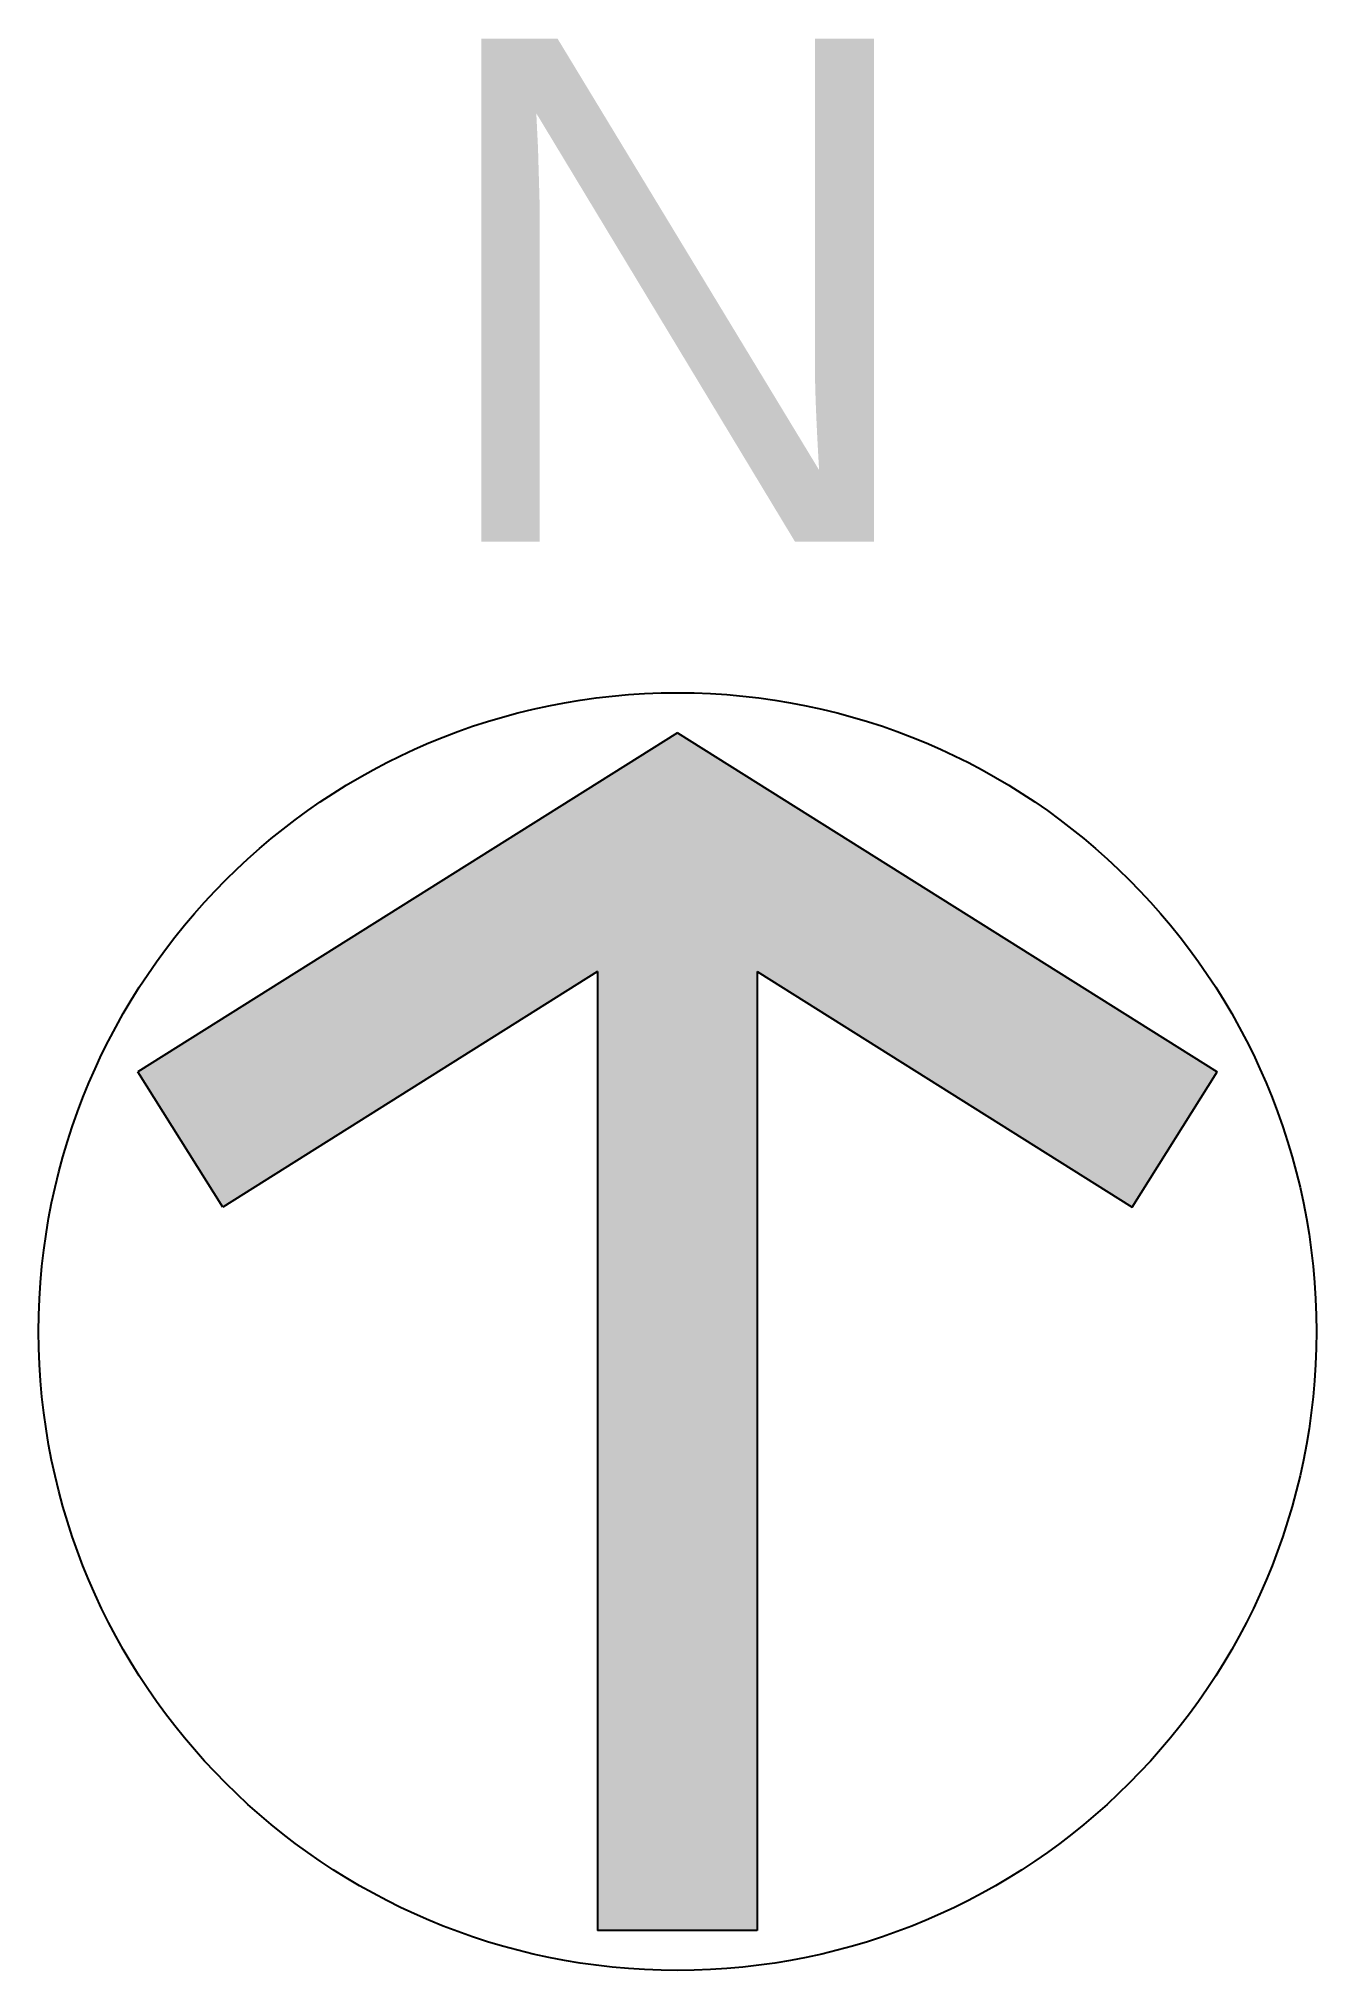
# Model space of a CAD drawing. Header units: millimetres. Extents: x 1168.16 to 1169.43, y -1320.84 to -1318.92.
import ezdxf
from ezdxf.enums import TextEntityAlignment as Align

# ---------------------------------------------------------------- set-up
doc = ezdxf.new("R2010")
doc.units = ezdxf.units.MM
doc.header["$LTSCALE"] = 10
doc.layers.add('Símbolos_Gráficos', color=1, linetype='Continuous')
doc.styles.add('FOLHA_ARIAL', font='ARIAL.TTF')

msp = doc.modelspace()

# ---------------------------------------------------------------- hatches: boundary and pattern name
at = {"layer": 'Símbolos_Gráficos'}
msp.add_hatch(color=254, dxfattribs=at).paths.add_polyline_path([(1168.7921, -1319.6066), (1168.2558, -1319.9436), (1168.3403, -1320.078), (1168.7127, -1319.8439), (1168.7127, -1320.7968), (1168.8714, -1320.7968), (1168.8714, -1319.8439), (1169.2439, -1320.078), (1169.3283, -1319.9436)])

# ---------------------------------------------------------------- linework, layer by layer
at = {"layer": 'Símbolos_Gráficos', "color": 4}
for p, q in [((1168.7921, -1319.6066), (1168.2558, -1319.9436)), ((1168.7921, -1319.6066), (1169.3283, -1319.9436)), ((1168.7127, -1319.8439), (1168.3403, -1320.078)), ((1168.7127, -1319.8439), (1168.7127, -1320.7968)), ((1168.8714, -1319.8439), (1168.8714, -1320.7968)), ((1168.8714, -1319.8439), (1169.2439, -1320.078)), ((1168.3403, -1320.078), (1168.2558, -1319.9436)), ((1169.2439, -1320.078), (1169.3283, -1319.9436)), ((1169.3283, -1319.9436), (1169.3283, -1319.9436)), ((1168.8714, -1320.7968), (1168.7127, -1320.7968))]:
    msp.add_line(p, q, dxfattribs=at)
at = {"layer": 'Símbolos_Gráficos', "color": 2}
msp.add_circle((1168.7921, -1320.2017), 0.6348, dxfattribs=at)

# ---------------------------------------------------------------- texts
at = {"layer": 'Símbolos_Gráficos', "color": 3, "style": 'FOLHA_ARIAL'}
msp.add_text('N', height=0.5, dxfattribs=at).set_placement((1168.7921, -1319.5669), align=Align.BOTTOM_CENTER)

doc.saveas('drawing.dxf')
